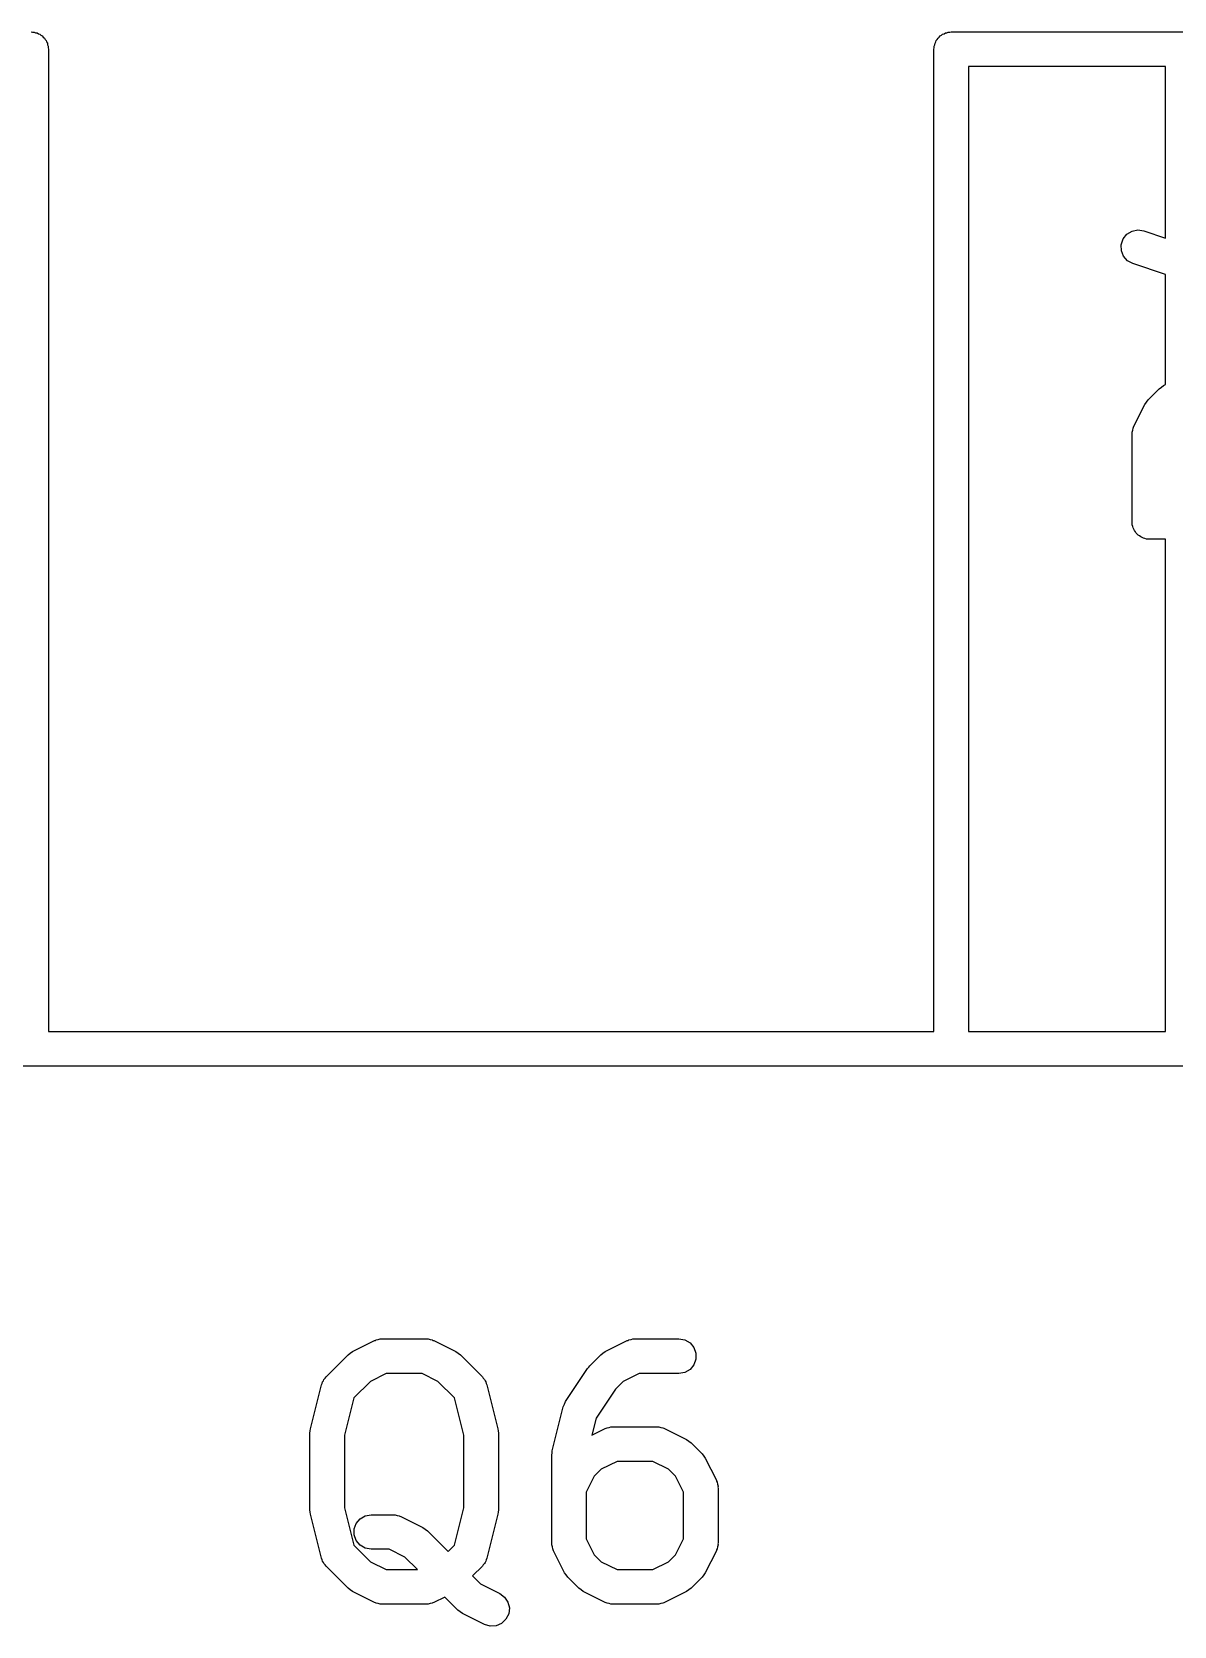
# Model space of a CAD drawing. Extents: x 0 to 76, y -93 to 16.
# Drawn here: x 61.51 to 66.46, y -25.82 to -18.91 of the extents above; entities that cross this region are included whole.
import ezdxf

# ---------------------------------------------------------------- set-up
doc = ezdxf.new("R2010")
doc.units = 0
doc.header["$MEASUREMENT"] = 0
doc.layers.add('BLACK', color=7, linetype='CONTINUOUS')

msp = doc.modelspace()

# ---------------------------------------------------------------- linework, layer by layer
at = {"layer": 'Black'}
for p, q in [((61.5061, -18.9146), (61.5126, -18.9157)), ((61.5126, -18.9157), (61.5191, -18.9157)), ((61.5191, -18.9157), (61.5253, -18.918)), ((61.5253, -18.918), (61.5318, -18.9191)), ((61.5318, -18.9191), (61.5374, -18.9224)), ((61.5374, -18.9224), (61.5436, -18.9246)), ((61.5436, -18.9246), (61.5486, -18.9289)), ((65.4514, -18.9289), (65.4564, -18.9246)), ((65.4564, -18.9246), (65.4626, -18.9224)), ((65.4626, -18.9224), (65.4682, -18.9191)), ((65.4682, -18.9191), (65.4747, -18.918)), ((65.4747, -18.918), (65.4809, -18.9157)), ((65.4809, -18.9157), (65.4874, -18.9157)), ((65.4874, -18.9157), (65.4939, -18.9146)), ((65.4939, -18.9146), (66.4972, -18.9146)), ((61.5486, -18.9289), (61.5543, -18.9321)), ((61.5543, -18.9321), (61.5585, -18.9372)), ((61.5585, -18.9372), (61.5636, -18.9414)), ((61.5636, -18.9414), (61.5668, -18.9471)), ((61.5668, -18.9471), (61.5711, -18.9521)), ((61.5711, -18.9521), (61.5733, -18.9583)), ((61.5733, -18.9583), (61.5766, -18.9639)), ((61.5766, -18.9639), (61.5777, -18.9704)), ((61.5777, -18.9704), (61.58, -18.9766)), ((61.58, -18.9766), (61.58, -18.9831)), ((61.58, -18.9831), (61.5811, -18.9896)), ((61.5811, -18.9896), (61.5811, -23.2453)), ((65.4189, -18.9896), (65.42, -18.9831)), ((65.4189, -23.2453), (65.4189, -18.9896)), ((65.42, -18.9766), (65.4223, -18.9704)), ((65.42, -18.9831), (65.42, -18.9766)), ((65.4223, -18.9704), (65.4234, -18.9639)), ((65.4234, -18.9639), (65.4267, -18.9583)), ((65.4267, -18.9583), (65.4289, -18.9521)), ((65.4289, -18.9521), (65.4332, -18.9471)), ((65.4332, -18.9471), (65.4364, -18.9414)), ((65.4364, -18.9414), (65.4415, -18.9372)), ((65.4415, -18.9372), (65.4457, -18.9321)), ((65.4457, -18.9321), (65.4514, -18.9289)), ((65.5689, -19.0646), (65.5689, -23.2453)), ((66.4222, -19.0646), (65.5689, -19.0646)), ((66.4222, -19.8077), (66.4222, -19.0646)), ((66.2306, -19.8366), (66.2388, -19.8119)), ((66.2388, -19.8119), (66.255, -19.7915)), ((66.255, -19.7915), (66.2772, -19.7779)), ((66.2772, -19.7779), (66.3027, -19.7726)), ((66.3027, -19.7726), (66.3285, -19.7765)), ((66.3285, -19.7765), (66.4222, -19.8077)), ((66.2313, -19.8627), (66.2306, -19.8366)), ((66.2409, -19.8869), (66.2313, -19.8627)), ((66.2581, -19.9064), (66.2409, -19.8869)), ((66.281, -19.9188), (66.2581, -19.9064)), ((66.4222, -19.9658), (66.281, -19.9188)), ((66.4222, -20.4431), (66.4222, -19.9658)), ((66.4141, -20.4472), (66.4222, -20.4431)), ((66.3401, -20.5187), (66.347, -20.5089)), ((66.347, -20.5089), (66.3946, -20.4613)), ((66.3946, -20.4613), (66.4044, -20.4544)), ((66.4044, -20.4544), (66.4141, -20.4472)), ((66.2853, -20.6236), (66.3329, -20.5284)), ((66.3329, -20.5284), (66.3401, -20.5187)), ((66.2774, -20.6571), (66.2781, -20.6529)), ((66.2779, -20.6486), (66.2804, -20.6401)), ((66.2781, -20.6529), (66.2779, -20.6486)), ((66.2804, -20.6401), (66.2819, -20.6315)), ((66.2819, -20.6315), (66.2841, -20.6277)), ((66.2841, -20.6277), (66.2853, -20.6236)), ((66.2774, -21.0381), (66.2774, -20.6571)), ((66.2785, -21.0446), (66.2774, -21.0381)), ((66.2785, -21.0511), (66.2785, -21.0446)), ((66.2808, -21.0573), (66.2785, -21.0511)), ((66.2819, -21.0637), (66.2808, -21.0573)), ((66.2852, -21.0694), (66.2819, -21.0637)), ((66.2874, -21.0756), (66.2852, -21.0694)), ((66.2916, -21.0806), (66.2874, -21.0756)), ((66.2949, -21.0863), (66.2916, -21.0806)), ((66.3, -21.0905), (66.2949, -21.0863)), ((66.3042, -21.0955), (66.3, -21.0905)), ((66.3099, -21.0988), (66.3042, -21.0955)), ((66.3149, -21.103), (66.3099, -21.0988)), ((66.321, -21.1053), (66.3149, -21.103)), ((66.3267, -21.1086), (66.321, -21.1053)), ((66.3332, -21.1097), (66.3267, -21.1086)), ((66.3394, -21.112), (66.3332, -21.1097)), ((66.3459, -21.112), (66.3394, -21.112)), ((66.3524, -21.1131), (66.3459, -21.112)), ((66.4222, -21.1131), (66.3524, -21.1131)), ((66.4222, -23.2453), (66.4222, -21.1131)), ((61.5811, -23.2453), (65.4189, -23.2453)), ((65.5689, -23.2453), (66.4222, -23.2453)), ((67.7319, -23.3953), (59.1467, -23.3953)), ((62.8989, -24.6328), (62.9941, -24.5852)), ((62.9941, -24.5852), (62.9982, -24.584)), ((62.9982, -24.584), (63.002, -24.5818)), ((63.002, -24.5818), (63.0106, -24.5803)), ((63.0106, -24.5803), (63.0191, -24.5778)), ((63.0191, -24.5778), (63.0234, -24.578)), ((63.0234, -24.578), (63.0276, -24.5773)), ((63.0276, -24.5773), (63.2181, -24.5773)), ((63.2181, -24.5773), (63.2224, -24.578)), ((63.2224, -24.578), (63.2267, -24.5778)), ((63.2267, -24.5778), (63.2351, -24.5803)), ((63.2351, -24.5803), (63.2438, -24.5818)), ((63.2438, -24.5818), (63.2475, -24.584)), ((63.2475, -24.584), (63.2516, -24.5852)), ((63.2516, -24.5852), (63.3469, -24.6328)), ((63.9941, -24.6328), (64.0893, -24.5852)), ((64.0893, -24.5852), (64.0935, -24.584)), ((64.0935, -24.584), (64.0972, -24.5818)), ((64.0972, -24.5818), (64.1059, -24.5803)), ((64.1059, -24.5803), (64.1143, -24.5778)), ((64.1143, -24.5778), (64.1186, -24.578)), ((64.1186, -24.578), (64.1229, -24.5773)), ((64.1229, -24.5773), (64.3133, -24.5773)), ((64.3133, -24.5773), (64.339, -24.5818)), ((64.339, -24.5818), (64.3616, -24.5948)), ((62.7841, -24.7421), (62.8794, -24.6469)), ((62.8794, -24.6469), (62.8892, -24.64)), ((62.8892, -24.64), (62.8989, -24.6328)), ((63.3469, -24.6328), (63.3565, -24.64)), ((63.3565, -24.64), (63.3664, -24.6469)), ((63.3664, -24.6469), (63.4616, -24.7421)), ((63.927, -24.6945), (63.9746, -24.6469)), ((63.9746, -24.6469), (63.9844, -24.64)), ((63.9844, -24.64), (63.9941, -24.6328)), ((64.3616, -24.5948), (64.3783, -24.6148)), ((64.3783, -24.6148), (64.3872, -24.6393)), ((64.3872, -24.6393), (64.3872, -24.6653)), ((63.0453, -24.7273), (62.9768, -24.7615)), ((63.2004, -24.7273), (63.0453, -24.7273)), ((63.2689, -24.7615), (63.2004, -24.7273)), ((63.8224, -24.8488), (63.9176, -24.7059)), ((63.9176, -24.7059), (63.9227, -24.7006)), ((63.9227, -24.7006), (63.927, -24.6945)), ((64.1406, -24.7273), (64.0721, -24.7615)), ((64.3133, -24.7273), (64.1406, -24.7273)), ((64.339, -24.7228), (64.3133, -24.7273)), ((64.3616, -24.7097), (64.339, -24.7228)), ((64.3783, -24.6898), (64.3616, -24.7097)), ((64.3872, -24.6653), (64.3783, -24.6898)), ((62.7168, -24.9674), (62.7644, -24.7769)), ((62.7644, -24.7769), (62.7673, -24.7704)), ((62.7673, -24.7704), (62.7692, -24.7634)), ((62.7692, -24.7634), (62.7726, -24.7586)), ((62.7726, -24.7586), (62.775, -24.7532)), ((62.775, -24.7532), (62.78, -24.748)), ((62.78, -24.748), (62.7841, -24.7421)), ((62.9768, -24.7615), (62.9049, -24.8335)), ((63.3409, -24.8335), (63.2689, -24.7615)), ((63.4616, -24.7421), (63.4657, -24.748)), ((63.4657, -24.748), (63.4707, -24.7532)), ((63.4707, -24.7532), (63.4732, -24.7586)), ((63.4732, -24.7586), (63.4766, -24.7634)), ((63.4766, -24.7634), (63.4784, -24.7704)), ((63.4784, -24.7704), (63.4813, -24.7769)), ((63.4813, -24.7769), (63.529, -24.9674)), ((64.0383, -24.7953), (63.9544, -24.9212)), ((64.0721, -24.7615), (64.0383, -24.7953)), ((62.9049, -24.8335), (62.8645, -24.9948)), ((63.3812, -24.9948), (63.3409, -24.8335)), ((63.812, -24.8722), (63.8172, -24.8606)), ((63.8172, -24.8606), (63.8224, -24.8488)), ((63.7644, -25.0627), (63.812, -24.8722)), ((63.9544, -24.9212), (63.9359, -24.9953)), ((62.7145, -24.9856), (62.7161, -24.9766)), ((62.7145, -25.3189), (62.7145, -24.9856)), ((62.7161, -24.9766), (62.7168, -24.9674)), ((62.8645, -24.9948), (62.8645, -25.3097)), ((63.3812, -25.3097), (63.3812, -24.9948)), ((63.529, -24.9674), (63.5296, -24.9766)), ((63.5296, -24.9766), (63.5312, -24.9856)), ((63.5312, -24.9856), (63.5312, -25.3189)), ((63.9359, -24.9953), (63.9941, -24.9662)), ((63.9941, -24.9662), (63.9982, -24.9649)), ((63.9982, -24.9649), (64.002, -24.9628)), ((64.002, -24.9628), (64.0106, -24.9612)), ((64.0106, -24.9612), (64.0191, -24.9587)), ((64.0191, -24.9587), (64.0234, -24.959)), ((64.0234, -24.959), (64.0276, -24.9582)), ((64.0276, -24.9582), (64.2181, -24.9582)), ((64.2181, -24.9582), (64.2224, -24.959)), ((64.2224, -24.959), (64.2267, -24.9587)), ((64.2267, -24.9587), (64.2351, -24.9612)), ((64.2351, -24.9612), (64.2438, -24.9628)), ((64.2438, -24.9628), (64.2475, -24.9649)), ((64.2475, -24.9649), (64.2516, -24.9662)), ((64.2516, -24.9662), (64.3469, -25.0138)), ((63.7622, -25.0809), (63.7637, -25.0718)), ((63.7637, -25.0718), (63.7644, -25.0627)), ((64.3469, -25.0138), (64.3565, -25.0209)), ((64.3565, -25.0209), (64.3664, -25.0278)), ((64.3664, -25.0278), (64.414, -25.0754)), ((63.7622, -25.4618), (63.7622, -25.0809)), ((63.9768, -25.1425), (63.9464, -25.1729)), ((64.0453, -25.1082), (63.9768, -25.1425)), ((64.2004, -25.1082), (64.0453, -25.1082)), ((64.2689, -25.1425), (64.2004, -25.1082)), ((64.2993, -25.1729), (64.2689, -25.1425)), ((64.414, -25.0754), (64.4209, -25.0853)), ((64.4209, -25.0853), (64.428, -25.0949)), ((64.428, -25.0949), (64.4757, -25.1902)), ((63.9464, -25.1729), (63.9122, -25.2414)), ((64.3336, -25.2414), (64.2993, -25.1729)), ((64.4757, -25.1902), (64.4769, -25.1943)), ((64.4769, -25.1943), (64.4791, -25.1981)), ((64.4791, -25.1981), (64.4806, -25.2067)), ((64.4806, -25.2067), (64.4831, -25.2151)), ((63.9122, -25.2414), (63.9122, -25.4441)), ((64.3336, -25.4441), (64.3336, -25.2414)), ((64.4831, -25.2151), (64.4828, -25.2195)), ((64.4828, -25.2195), (64.4836, -25.2237)), ((64.4836, -25.2237), (64.4836, -25.4618)), ((62.7161, -25.328), (62.7145, -25.3189)), ((62.7168, -25.3371), (62.7161, -25.328)), ((62.7644, -25.5276), (62.7168, -25.3371)), ((62.8645, -25.3097), (62.9049, -25.4711)), ((62.9318, -25.3567), (62.9544, -25.3437)), ((62.9544, -25.3437), (62.98, -25.3392)), ((62.98, -25.3392), (63.0752, -25.3392)), ((63.0752, -25.3392), (63.0795, -25.3399)), ((63.0795, -25.3399), (63.0838, -25.3397)), ((63.0838, -25.3397), (63.0922, -25.3422)), ((63.0922, -25.3422), (63.1009, -25.3437)), ((63.1009, -25.3437), (63.1046, -25.3459)), ((63.1046, -25.3459), (63.1088, -25.3471)), ((63.1088, -25.3471), (63.204, -25.3947)), ((63.3409, -25.4711), (63.3812, -25.3097)), ((63.529, -25.3371), (63.4813, -25.5276)), ((63.5296, -25.328), (63.529, -25.3371)), ((63.5312, -25.3189), (63.5296, -25.328)), ((62.9062, -25.4012), (62.9151, -25.3767)), ((62.9062, -25.4272), (62.9062, -25.4012)), ((62.9151, -25.3767), (62.9318, -25.3567)), ((63.204, -25.3947), (63.2137, -25.4019)), ((63.2137, -25.4019), (63.2235, -25.4088)), ((63.2235, -25.4088), (63.3133, -25.4986)), ((62.9049, -25.4711), (62.9768, -25.543)), ((62.9151, -25.4517), (62.9062, -25.4272)), ((62.9318, -25.4716), (62.9151, -25.4517)), ((62.9544, -25.4847), (62.9318, -25.4716)), ((62.98, -25.4892), (62.9544, -25.4847)), ((63.3133, -25.4986), (63.3409, -25.4711)), ((63.7629, -25.4661), (63.7622, -25.4618)), ((63.7626, -25.4704), (63.7629, -25.4661)), ((63.7652, -25.4788), (63.7626, -25.4704)), ((63.7667, -25.4875), (63.7652, -25.4788)), ((63.7688, -25.4912), (63.7667, -25.4875)), ((63.9122, -25.4441), (63.9464, -25.5126)), ((64.2993, -25.5126), (64.3336, -25.4441)), ((64.4791, -25.4875), (64.4769, -25.4912)), ((64.4806, -25.4788), (64.4791, -25.4875)), ((64.4831, -25.4704), (64.4806, -25.4788)), ((64.4836, -25.4618), (64.4828, -25.4661)), ((64.4828, -25.4661), (64.4831, -25.4704)), ((62.7673, -25.5342), (62.7644, -25.5276)), ((62.7692, -25.5411), (62.7673, -25.5342)), ((62.7726, -25.546), (62.7692, -25.5411)), ((62.775, -25.5514), (62.7726, -25.546)), ((62.78, -25.5566), (62.775, -25.5514)), ((62.7841, -25.5625), (62.78, -25.5566)), ((62.9768, -25.543), (63.0453, -25.5773)), ((63.0575, -25.4892), (62.98, -25.4892)), ((63.1261, -25.5234), (63.0575, -25.4892)), ((63.1799, -25.5773), (63.1261, -25.5234)), ((63.4657, -25.5566), (63.4616, -25.5625)), ((63.4707, -25.5514), (63.4657, -25.5566)), ((63.4732, -25.546), (63.4707, -25.5514)), ((63.4766, -25.5411), (63.4732, -25.546)), ((63.4784, -25.5342), (63.4766, -25.5411)), ((63.4813, -25.5276), (63.4784, -25.5342)), ((63.7701, -25.4953), (63.7688, -25.4912)), ((63.8177, -25.5906), (63.7701, -25.4953)), ((63.9464, -25.5126), (63.9768, -25.543)), ((63.9768, -25.543), (64.0453, -25.5773)), ((64.2004, -25.5773), (64.2689, -25.543)), ((64.2689, -25.543), (64.2993, -25.5126)), ((64.4757, -25.4953), (64.428, -25.5906)), ((64.4769, -25.4912), (64.4757, -25.4953)), ((62.8794, -25.6577), (62.7841, -25.5625)), ((63.0453, -25.5773), (63.1799, -25.5773)), ((63.4616, -25.5625), (63.4194, -25.6047)), ((63.4194, -25.6047), (63.453, -25.6383)), ((63.8249, -25.6002), (63.8177, -25.5906)), ((63.8317, -25.6101), (63.8249, -25.6002)), ((63.8794, -25.6577), (63.8317, -25.6101)), ((64.0453, -25.5773), (64.2004, -25.5773)), ((64.414, -25.6101), (64.3664, -25.6577)), ((64.4209, -25.6002), (64.414, -25.6101)), ((64.428, -25.5906), (64.4209, -25.6002)), ((62.8892, -25.6646), (62.8794, -25.6577)), ((62.8989, -25.6717), (62.8892, -25.6646)), ((62.9941, -25.7194), (62.8989, -25.6717)), ((63.453, -25.6383), (63.5374, -25.6804)), ((63.5374, -25.6804), (63.5583, -25.696)), ((63.8892, -25.6646), (63.8794, -25.6577)), ((63.8989, -25.6717), (63.8892, -25.6646)), ((63.9941, -25.7194), (63.8989, -25.6717)), ((64.3469, -25.6717), (64.2516, -25.7194)), ((64.3565, -25.6646), (64.3469, -25.6717)), ((64.3664, -25.6577), (64.3565, -25.6646)), ((62.9982, -25.7206), (62.9941, -25.7194)), ((63.002, -25.7228), (62.9982, -25.7206)), ((63.0106, -25.7243), (63.002, -25.7228)), ((63.0191, -25.7268), (63.0106, -25.7243)), ((63.0234, -25.7265), (63.0191, -25.7268)), ((63.0276, -25.7273), (63.0234, -25.7265)), ((63.2181, -25.7273), (63.0276, -25.7273)), ((63.2224, -25.7265), (63.2181, -25.7273)), ((63.2267, -25.7268), (63.2224, -25.7265)), ((63.2351, -25.7243), (63.2267, -25.7268)), ((63.2438, -25.7228), (63.2351, -25.7243)), ((63.2475, -25.7206), (63.2438, -25.7228)), ((63.2516, -25.7194), (63.2475, -25.7206)), ((63.2985, -25.6959), (63.2516, -25.7194)), ((63.3556, -25.7529), (63.2985, -25.6959)), ((63.3654, -25.7598), (63.3556, -25.7529)), ((63.375, -25.767), (63.3654, -25.7598)), ((63.5583, -25.696), (63.5726, -25.7177)), ((63.5726, -25.7177), (63.5787, -25.743)), ((63.5787, -25.743), (63.5757, -25.7689)), ((63.9982, -25.7206), (63.9941, -25.7194)), ((64.002, -25.7228), (63.9982, -25.7206)), ((64.0106, -25.7243), (64.002, -25.7228)), ((64.0191, -25.7268), (64.0106, -25.7243)), ((64.0234, -25.7265), (64.0191, -25.7268)), ((64.0276, -25.7273), (64.0234, -25.7265)), ((64.2181, -25.7273), (64.0276, -25.7273)), ((64.2224, -25.7265), (64.2181, -25.7273)), ((64.2267, -25.7268), (64.2224, -25.7265)), ((64.2351, -25.7243), (64.2267, -25.7268)), ((64.2438, -25.7228), (64.2351, -25.7243)), ((64.2475, -25.7206), (64.2438, -25.7228)), ((64.2516, -25.7194), (64.2475, -25.7206)), ((63.4703, -25.8146), (63.375, -25.767)), ((63.4952, -25.822), (63.4703, -25.8146)), ((63.5212, -25.8205), (63.4952, -25.822)), ((63.5451, -25.8101), (63.5212, -25.8205)), ((63.5641, -25.7922), (63.5451, -25.8101)), ((63.5757, -25.7689), (63.5641, -25.7922))]:
    msp.add_line(p, q, dxfattribs=at)

doc.saveas('drawing.dxf')
